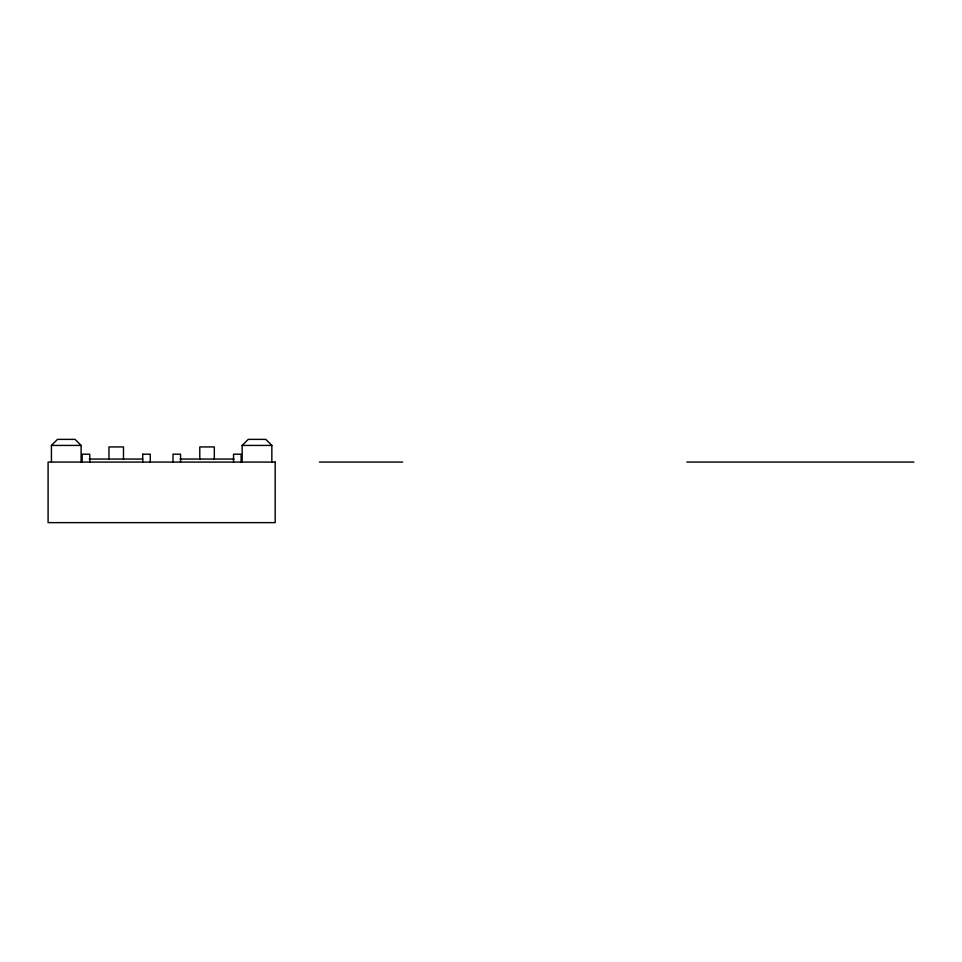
<?xml version="1.0" encoding="UTF-8"?>
<svg xmlns="http://www.w3.org/2000/svg" width="962" height="962" viewBox="0 0 962 962"><rect width="100%" height="100%" fill="white"/><g stroke="black" fill="none" stroke-linecap="round" stroke-linejoin="round"><path stroke-width="1.44" d="M81.097 462.073L81.109 445.43L75.048 439.369L57.492 439.369L51.419 445.43L51.431 462.073M271.837 462.073L271.861 445.43L265.801 439.369L248.232 439.369L242.159 445.43L242.183 462.073M51.443 445.43L81.097 445.43M242.183 445.43L271.837 445.43M142.725 454.208L150.264 454.208L150.288 462.073M89.274 459.054L142.725 459.054M180.219 459.054L233.994 459.054M319.408 462.073L402.669 462.073M686.82 462.073L913.9 462.073M241.113 462.073L241.113 454.208L233.562 454.208L233.55 462.073M214.322 459.319L214.322 446.933L199.783 446.933L199.783 459.319M180.555 462.073L180.555 454.208L173.004 454.208L172.992 462.073M142.713 454.208L142.713 462.073M123.485 459.319L123.485 446.933L108.959 446.933L108.959 459.319M89.731 462.073L89.731 454.208L82.179 454.208L82.167 462.073M275.18 462.073L48.1 462.073L48.1 522.631L275.18 522.631L275.18 462.073"/></g></svg>
